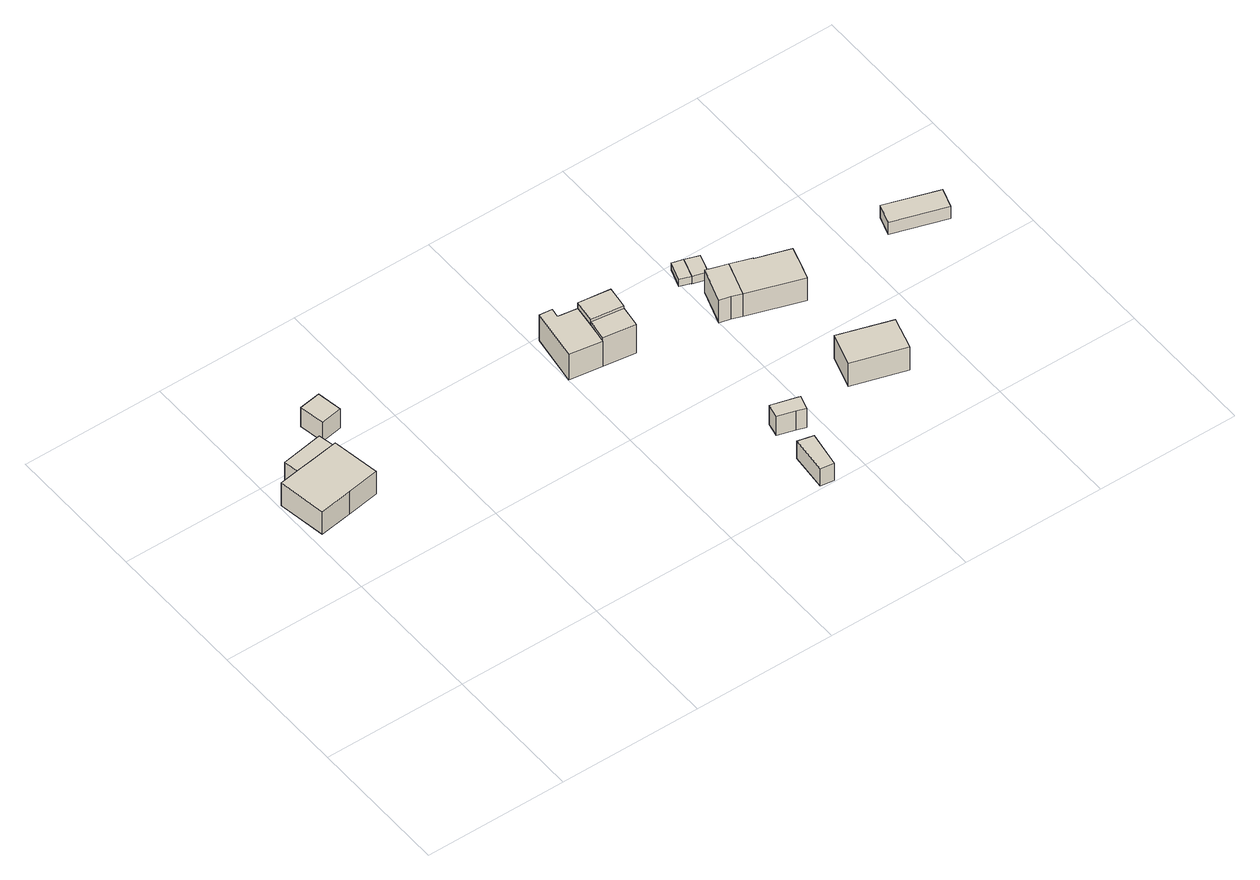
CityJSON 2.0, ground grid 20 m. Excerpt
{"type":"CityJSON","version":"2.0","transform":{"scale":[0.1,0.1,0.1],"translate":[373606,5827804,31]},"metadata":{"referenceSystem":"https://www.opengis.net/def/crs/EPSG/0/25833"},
"CityObjects":{
"building1":{"type":"Building","attributes":{"Gemeindeschluessel":"11000005","function":"31001_1312"},"address":[{"country":"Germany","locality":"Berlin","thoroughfareNumber":"108","thoroughfareName":"Eiskellerweg"}],"children":["building1-1","building1-2"]},
"building1-1":{"type":"BuildingPart","attributes":{"BezugspunktDach":"2200","measuredHeight":4.58,"storeysAboveGround":1},"parents":["building1"],"geometry":[{"type":"MultiSurface","lod":"1","boundaries":[[[0,1,2,3,4,5,6]],[[7,8,9,10,11,12,13]],[[7,13,6,5]],[[14,15,5,4]],[[9,16,14,8,17,8,4,3]],[[10,9,3,2]],[[11,10,2,1]],[[12,11,1,0]],[[13,12,0,6]],[[8,7,15,14]],[[17,8,14,16,9]]]}]},
"building1-2":{"type":"BuildingPart","attributes":{"BezugspunktDach":"2200","measuredHeight":3.31,"storeysAboveGround":1},"parents":["building1"],"geometry":[{"type":"MultiSurface","lod":"1","boundaries":[[[15,16,18,19]],[[20,9,7,21]],[[20,21,19,18]],[[9,20,18,16]],[[21,7,15,19]],[[15,7,8,14]],[[16,14,8,9]]]}]},
"building2":{"type":"Building","attributes":{"Gemeindeschluessel":"11000005","BezugspunktDach":"2200","function":"31001_1310","measuredHeight":3.29,"storeysAboveGround":1},"address":[{"country":"Germany","locality":"Berlin","thoroughfareNumber":"108 (1)","thoroughfareName":"Eiskellerweg"}],"geometry":[{"type":"Solid","lod":"1","boundaries":[[[[22,23,24,25]],[[26,27,28,29]],[[26,29,25,24]],[[27,26,24,23]],[[28,27,23,22]],[[29,28,22,25]]]]}]},
"building3":{"type":"Building","attributes":{"Gemeindeschluessel":"11000005","function":"31001_1313"},"address":[{"country":"Germany","locality":"Berlin","thoroughfareNumber":"104","thoroughfareName":"Eiskellerweg"}],"children":["building3-1","building3-2"]},
"building3-1":{"type":"BuildingPart","attributes":{"BezugspunktDach":"2200","measuredHeight":5.47,"storeysAboveGround":1},"parents":["building3"],"geometry":[{"type":"Solid","lod":"1","boundaries":[[[[30,31,32,33,34,35,36]],[[37,38,39,40,41,42,43]],[[37,43,36,35]],[[38,37,35,34]],[[39,38,34,33]],[[40,39,33,32]],[[42,41,31,30]],[[43,42,30,36]],[[41,40,32,31]]]]}]},
"building3-2":{"type":"BuildingPart","attributes":{"BezugspunktDach":"2200","measuredHeight":5.47,"storeysAboveGround":1},"parents":["building3"],"geometry":[{"type":"MultiSurface","lod":"1","boundaries":[[[44,45,46,47]],[[40,48,49,41]],[[32,31,41,47,46]],[[48,40,46,45]],[[49,48,45,44]],[[41,49,44,47]],[[40,41,31,32]]]}]},
"building4":{"type":"Building","attributes":{"Gemeindeschluessel":"11000005","BezugspunktDach":"2200","function":"31001_1310","measuredHeight":3,"storeysAboveGround":1},"address":[{"country":"Germany","locality":"Berlin","thoroughfareNumber":"102 (1)","thoroughfareName":"Eiskellerweg"}],"geometry":[{"type":"Solid","lod":"1","boundaries":[[[[50,51,52,53]],[[54,55,56,57]],[[54,57,53,52]],[[55,54,52,51]],[[56,55,51,50]],[[57,56,50,53]]]]}]},
"building5":{"type":"Building","attributes":{"Gemeindeschluessel":"11000005","BezugspunktDach":"2200","function":"51009_1610","measuredHeight":5.94,"storeysAboveGround":0},"address":[{"country":"Germany","locality":"Berlin"}],"geometry":[{"type":"Solid","lod":"1","boundaries":[[[[58,59,60,61,62]],[[41,63,49,64,42]],[[41,42,62,61]],[[63,41,61,60]],[[49,63,60,59]],[[64,49,59,58]],[[42,64,58,62]]]]}]},
"building6":{"type":"Building","attributes":{"Gemeindeschluessel":"11000005","BezugspunktDach":"2200","function":"31001_1000","measuredHeight":3.26,"storeysAboveGround":1},"address":[{"country":"Germany","locality":"Berlin","thoroughfareNumber":"100 (1)","thoroughfareName":"Eiskellerweg"}],"geometry":[{"type":"Solid","lod":"1","boundaries":[[[[65,66,67,68,69,70]],[[71,72,73,74,75,76]],[[71,76,70,69]],[[72,71,69,68]],[[73,72,68,67]],[[74,73,67,66]],[[75,74,66,65]],[[76,75,65,70]]]]}]},
"building7":{"type":"Building","attributes":{"Gemeindeschluessel":"11000005","BezugspunktDach":"2200","function":"51009_1610","measuredHeight":4.91,"storeysAboveGround":0},"address":[{"country":"Germany","locality":"Berlin"}],"geometry":[{"type":"Solid","lod":"1","boundaries":[[[[77,78,79,80,81,82]],[[83,84,85,86,87,88]],[[83,88,82,81]],[[84,83,81,80]],[[85,84,80,79]],[[86,85,79,78]],[[87,86,78,77]],[[88,87,77,82]]]]}]},
"building8":{"type":"Building","attributes":{"Gemeindeschluessel":"11000005","BezugspunktDach":"2200","function":"51009_1610","measuredHeight":1.25,"storeysAboveGround":0},"address":[{"country":"Germany","locality":"Berlin"}],"geometry":[{"type":"Solid","lod":"1","boundaries":[[[[89,90,91,92]],[[93,94,95,96]],[[93,96,92,91]],[[94,93,91,90]],[[95,94,90,89]],[[96,95,89,92]]]]}]},
"building9":{"type":"Building","attributes":{"Gemeindeschluessel":"11000005","BezugspunktDach":"2200","function":"31001_1310","measuredHeight":1.37,"storeysAboveGround":1},"address":[{"country":"Germany","locality":"Berlin","thoroughfareNumber":"98 (2)","thoroughfareName":"Eiskellerweg"}],"geometry":[{"type":"Solid","lod":"1","boundaries":[[[[97,98,90,89]],[[99,100,101,102]],[[99,102,89,90]],[[100,99,90,98]],[[101,100,98,97]],[[102,101,97,89]]]]}]},
"building10":{"type":"Building","attributes":{"Gemeindeschluessel":"11000005","BezugspunktDach":"2200","function":"31001_1010","measuredHeight":5.09,"storeysAboveGround":1},"address":[{"country":"Germany","locality":"Berlin","thoroughfareNumber":"100","thoroughfareName":"Eiskellerweg"}],"geometry":[{"type":"Solid","lod":"1","boundaries":[[[[103,104,105,106]],[[107,108,109,110]],[[107,110,106,105]],[[108,107,105,104]],[[109,108,104,103]],[[110,109,103,106]]]]}]},
"building11":{"type":"Building","attributes":{"Gemeindeschluessel":"11000005","BezugspunktDach":"2200","function":"31001_1312","measuredHeight":4.91,"storeysAboveGround":1},"address":[{"country":"Germany","locality":"Berlin","thoroughfareNumber":"98","thoroughfareName":"Eiskellerweg"}],"geometry":[{"type":"Solid","lod":"1","boundaries":[[[[111,112,113,114,115,79,116,78]],[[117,85,118,119,120,121,122,86]],[[117,86,78,116]],[[85,117,116,79]],[[118,85,79,115]],[[119,118,115,114]],[[120,119,114,113]],[[121,120,113,112]],[[122,121,112,111]],[[86,122,111,78]]]]}]},
"building12":{"type":"Building","attributes":{"Gemeindeschluessel":"11000005","BezugspunktDach":"2200","function":"31001_2463","measuredHeight":2.05,"storeysAboveGround":1},"address":[{"country":"Germany","locality":"Berlin","thoroughfareNumber":"98 (1)","thoroughfareName":"Eiskellerweg"}],"geometry":[{"type":"Solid","lod":"1","boundaries":[[[[123,124,125,126]],[[127,128,129,130]],[[127,130,126,125]],[[128,127,125,124]],[[129,128,124,123]],[[130,129,123,126]]]]}]}
},
"vertices":[
[11,292,52],[57,299,52],[102,306,52],[91,373,52],[46,366,52],[31,364,52],[0,359,52],[31,364,13],[46,366,13],[91,373,13],[102,306,13],[57,299,13],[11,292,13],[0,359,13],[46,366,46],[31,364,46],[91,373,46],[79,371,13],
[86,398,46],[27,388,46],[86,398,13],[27,388,13],
[103,414,45],[133,419,45],[127,454,45],[97,449,45],[127,454,12],[133,419,12],[103,414,12],[97,449,12],
[446,315,52],[450,345,52],[454,376,52],[427,380,52],[429,393,52],[411,395,52],[400,322,52],[411,395,8],[429,393,8],[427,380,8],[454,376,8],[450,345,8],[446,315,8],[400,322,8],
[495,339,62],[499,370,62],[454,376,62],[450,345,62],[499,370,8],[495,339,8],
[555,1,37],[563,52,37],[541,57,37],[536,4,37],[541,57,7],[563,52,7],[555,1,7],[536,4,7],
[491,309,58],[495,339,58],[472,342,58],[450,345,58],[446,315,58],[472,342,8],[491,309,8],
[567,93,42],[580,89,42],[586,109,42],[583,110,42],[547,120,42],[543,100,42],[547,120,9],[583,110,9],[586,109,9],[580,89,9],[567,93,9],[543,100,9],
[614,285,48],[628,280,48],[644,330,48],[630,334,48],[615,339,48],[599,289,48],[615,339,9],[630,334,9],[644,330,9],[628,280,9],[614,285,9],[599,289,9],
[610,358,24],[619,386,24],[604,390,24],[595,363,24],[604,390,12],[619,386,12],[610,358,12],[595,363,12],
[630,352,24],[639,379,24],[619,386,11],[639,379,11],[630,352,11],[610,358,11],
[734,90,50],[747,136,50],[673,159,50],[659,112,50],[673,159,10],[747,136,10],[734,90,10],[659,112,10],
[705,255,48],[713,280,48],[720,304,48],[673,319,48],[673,320,48],[636,305,48],[636,305,9],[673,320,9],[673,319,9],[720,304,9],[713,280,9],[705,255,9],
[922,260,30],[931,288,30],[856,312,30],[847,284,30],[856,312,9],[931,288,9],[922,260,9],[847,284,9]
]}
